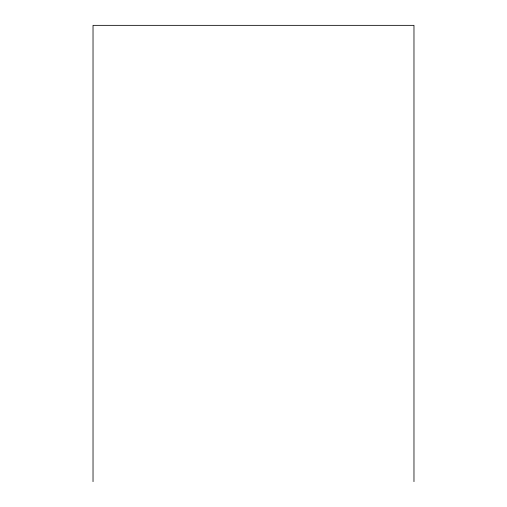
<?xml version="1.0" encoding="UTF-8"?>
<svg xmlns="http://www.w3.org/2000/svg" width="507" height="507" viewBox="0 0 507 507"><rect width="100%" height="100%" fill="white"/><g stroke="black" fill="none" stroke-linecap="round" stroke-linejoin="round"><path stroke-width="0.76" d="M413.972 481.65L413.972 25.35L93.028 25.35L93.028 481.65"/></g></svg>
